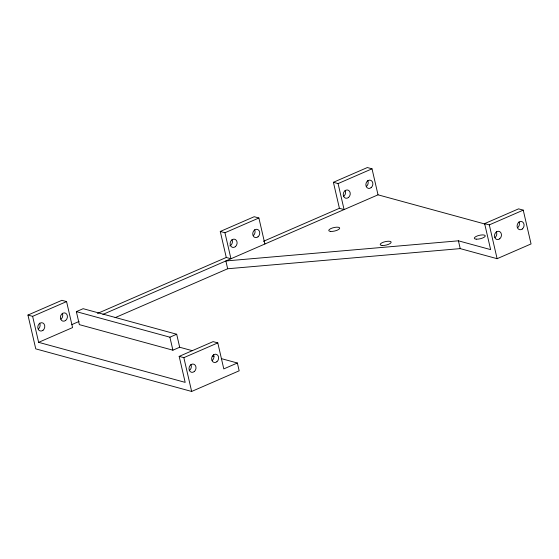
<?xml version="1.0" encoding="UTF-8"?>
<svg xmlns="http://www.w3.org/2000/svg" width="559" height="559" viewBox="0 0 559 559"><rect width="100%" height="100%" fill="white"/><g stroke="black" fill="none" stroke-linecap="round" stroke-linejoin="round"><path stroke-width="0.84" d="M27.95 315.059L61.888 300.309L66.57 301.587L72.572 327.588L38.634 342.339L32.625 316.338L27.95 315.059L35.755 348.865L191.653 391.454L239.168 370.806L237.372 363.001L221.483 358.661M220.274 231.468L224.949 232.747L230.951 258.747L226.276 257.468L220.274 231.468L254.212 216.717L258.887 217.996L264.896 243.997M333.402 182.297L338.083 183.576L344.085 209.576L339.411 208.297L333.402 182.297L367.347 167.546L372.021 168.818L378.024 194.825L484.988 224.047M32.625 316.338L66.57 301.587M224.949 232.747L258.887 217.996M338.083 183.576L372.021 168.818M179.684 347.244L172.899 350.193L79.357 324.639L76.359 311.636L83.144 308.687L176.686 334.24L179.684 347.244L192.226 350.668M71.894 324.569L79.092 321.446M97.49 313.445L226.276 257.468M263.415 241.327L339.411 208.297M102.912 314.403L378.024 194.825M115.091 317.687L227.667 268.76L460.225 248.615L497.112 258.691L531.05 243.941L523.245 210.135L518.57 208.856L484.632 223.614L490.634 249.614L458.422 240.817L225.871 260.955L227.667 268.76M76.359 311.636L169.894 337.189L176.686 334.24M38.634 342.339L185.176 382.377L179.173 356.376L213.112 341.626L217.793 342.898L223.796 368.905L237.372 363.001M179.173 356.376L183.848 357.655L217.793 342.898M484.632 223.614L489.307 224.886L523.245 210.135M212.287 356.153L213.964 356.607M489.307 224.886L497.112 258.691M458.422 240.817L460.225 248.615M183.848 357.655L191.653 391.454M169.894 337.189L172.899 350.193M496.336 231.719A4.22 3.452 -74.7 0 1 495.036 237.54M518.962 221.888A4.22 3.452 -74.7 0 1 517.662 227.709M190.878 364.482A4.22 3.452 -74.7 0 1 189.578 370.303M213.503 354.651A4.22 3.452 -74.7 0 1 212.21 360.471M254.604 229.742A4.22 3.452 -74.7 0 1 253.304 235.563M231.978 239.573A4.22 3.452 -74.7 0 1 229.833 245.911M367.731 180.571A4.22 3.452 -74.7 0 1 366.438 186.392M345.106 190.402A4.22 3.452 -74.7 0 1 343.813 196.223M39.654 323.165A4.22 3.452 -74.7 0 1 38.354 328.985M62.28 313.333A4.22 3.452 -74.7 0 1 60.98 319.154M371.113 187.67A4.22 3.452 -74.7 0 0 371.127 180.48A4.22 3.452 -74.7 0 0 365.852 184.701A4.22 3.452 -74.7 0 0 371.113 187.67M348.488 197.502A4.22 3.452 -74.7 0 0 348.502 190.312A4.22 3.452 -74.7 0 0 343.226 194.532A4.22 3.452 -74.7 0 0 348.488 197.502M257.985 236.841A4.22 3.452 -74.7 0 0 257.999 229.651A4.22 3.452 -74.7 0 0 252.724 233.872A4.22 3.452 -74.7 0 0 257.985 236.841M235.36 246.673A4.22 3.452 -74.7 0 0 235.374 239.49A4.22 3.452 -74.7 0 0 230.098 243.703A4.22 3.452 -74.7 0 0 235.36 246.673M65.662 320.433A4.22 3.452 -74.7 0 0 65.676 313.243A4.22 3.452 -74.7 0 0 60.4 317.463A4.22 3.452 -74.7 0 0 65.662 320.433M43.036 330.264A4.22 3.452 -74.7 0 0 43.05 323.081A4.22 3.452 -74.7 0 0 37.774 327.294A4.22 3.452 -74.7 0 0 43.036 330.264M194.259 371.581A4.22 3.452 -74.7 0 0 194.273 364.391A4.22 3.452 -74.7 0 0 188.998 368.612A4.22 3.452 -74.7 0 0 194.259 371.581M216.885 361.75A4.22 3.452 -74.7 0 0 216.899 354.56A4.22 3.452 -74.7 0 0 211.623 358.773A4.22 3.452 -74.7 0 0 216.885 361.75M499.711 238.819A4.22 3.452 -74.7 0 0 499.725 231.629A4.22 3.452 -74.7 0 0 494.456 235.849A4.22 3.452 -74.7 0 0 499.711 238.819M522.337 228.98A4.22 3.452 -74.7 0 0 522.351 221.797A4.22 3.452 -74.7 0 0 517.082 226.011A4.22 3.452 -74.7 0 0 522.337 228.98M476.233 239.161A5.625 1.775 -13 0 0 485.198 236.254A5.625 1.775 -13 0 0 477.952 235.709A5.625 1.775 -13 0 0 476.233 239.161M330.669 231.426A5.625 1.775 -13 0 0 339.641 228.519A5.625 1.775 -13 0 0 332.395 227.974A5.625 1.775 -13 0 0 330.669 231.426M382.118 245.485A5.625 1.775 -13 0 0 391.083 242.578A5.625 1.775 -13 0 0 383.844 242.033A5.625 1.775 -13 0 0 382.118 245.485"/></g></svg>
